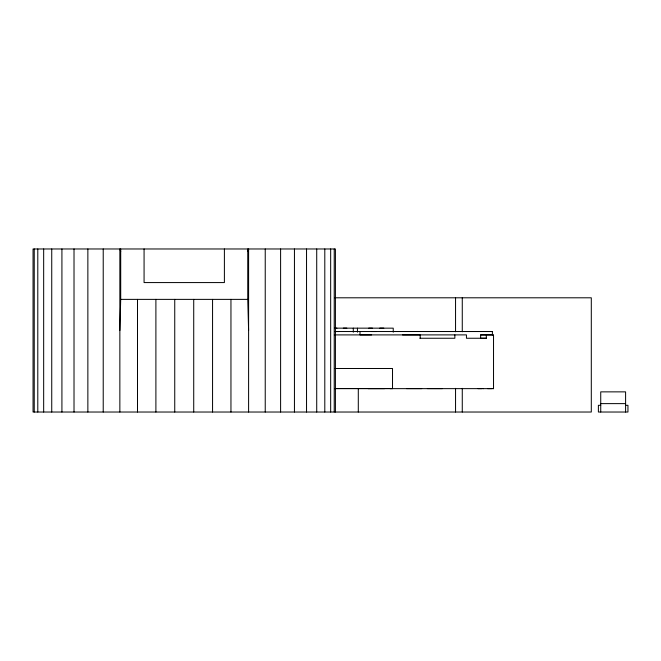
<?xml version="1.0" encoding="UTF-8"?>
<svg xmlns="http://www.w3.org/2000/svg" width="661" height="661" viewBox="0 0 661 661"><rect width="100%" height="100%" fill="white"/><g stroke="black" fill="none" stroke-linecap="round" stroke-linejoin="round"><path stroke-width="0.99" d="M119.856 330.5L120.707 299.375L120.707 248.974M247.751 251.42L248.602 248.974L248.602 412.026M371.606 331.541L376.481 331.533M477.936 388.643L481.795 388.635M487.62 388.643L491.759 388.635M371.606 334.887L360.005 334.904L360.005 331.541M480.638 334.887L486.331 334.887L486.331 338.25L480.638 338.234L480.638 334.887L492.932 334.887M334.78 297.797L591.298 297.797L591.298 412.026L33.05 412.026L33.05 248.974L335.416 248.974L335.416 412.026M120.707 299.375L247.751 299.375L248.602 330.5M392.675 331.508L492.395 331.525L492.395 334.871M335.02 331.533L492.395 331.525M334.334 334.904L466.451 334.887L466.451 338.25L486.331 338.25M486.331 334.887L493.527 334.887L493.527 388.635L334.565 388.651M402.508 334.904L419.421 334.887M419.842 338.25L454.851 338.25L454.851 334.887M334.507 368.491L392.518 368.491L392.518 388.651L390.015 388.643M334.565 388.511L389.668 388.511M368.086 388.651L384.603 388.643M600.733 403.623L625.595 403.623M600.733 405.3L598.387 405.3L598.387 412.026L627.95 412.026L627.95 405.3L625.595 405.3M335.201 331.541L339.159 331.541M427.361 388.61L442.358 388.627M406.441 388.61L421.685 388.627M368.739 328.153L372.44 328.162M379.778 328.153L383.801 328.162M343.332 328.153L346.818 328.162M336.903 328.162L334.474 328.153L393.237 328.162L393.237 332.194M482.885 388.627L483.455 388.635M492.932 388.627L493.527 388.635M120.707 251.42L119.856 248.974L119.856 412.026M625.595 412.026L625.595 391.866L600.733 391.866L600.733 412.026M462.27 297.797L462.27 331.756M462.27 388.354L462.27 412.026M455.553 297.797L455.553 331.756M455.553 388.354L455.553 412.026M420.198 334.887L420.198 338.25M358.295 388.511L358.295 412.026M357.436 328.162L357.436 332.202M353.288 328.162L353.288 332.202M334.226 248.974L334.226 412.026M330.665 248.974L330.665 412.026M324.799 248.974L324.799 412.026M316.718 248.974L316.718 412.026M306.539 248.974L306.539 412.026M294.442 248.974L294.442 412.026M280.603 248.974L280.603 412.026M265.235 248.974L265.235 412.026M247.751 248.974L247.751 299.375M230.953 299.375L230.953 412.026M224.393 248.974L224.393 282.577L144.073 282.577L144.073 248.974M212.561 299.375L212.561 412.026M193.723 299.375L193.723 412.026M174.744 299.375L174.744 412.026M155.897 299.375L155.897 412.026M137.505 299.375L137.505 412.026M103.223 248.974L103.223 412.026M87.863 248.974L87.863 412.026M74.015 248.974L74.015 412.026M61.919 248.974L61.919 412.026M51.74 248.974L51.74 412.026M43.667 248.974L43.667 412.026M37.793 248.974L37.793 412.026M34.24 248.974L34.24 412.026"/></g></svg>
